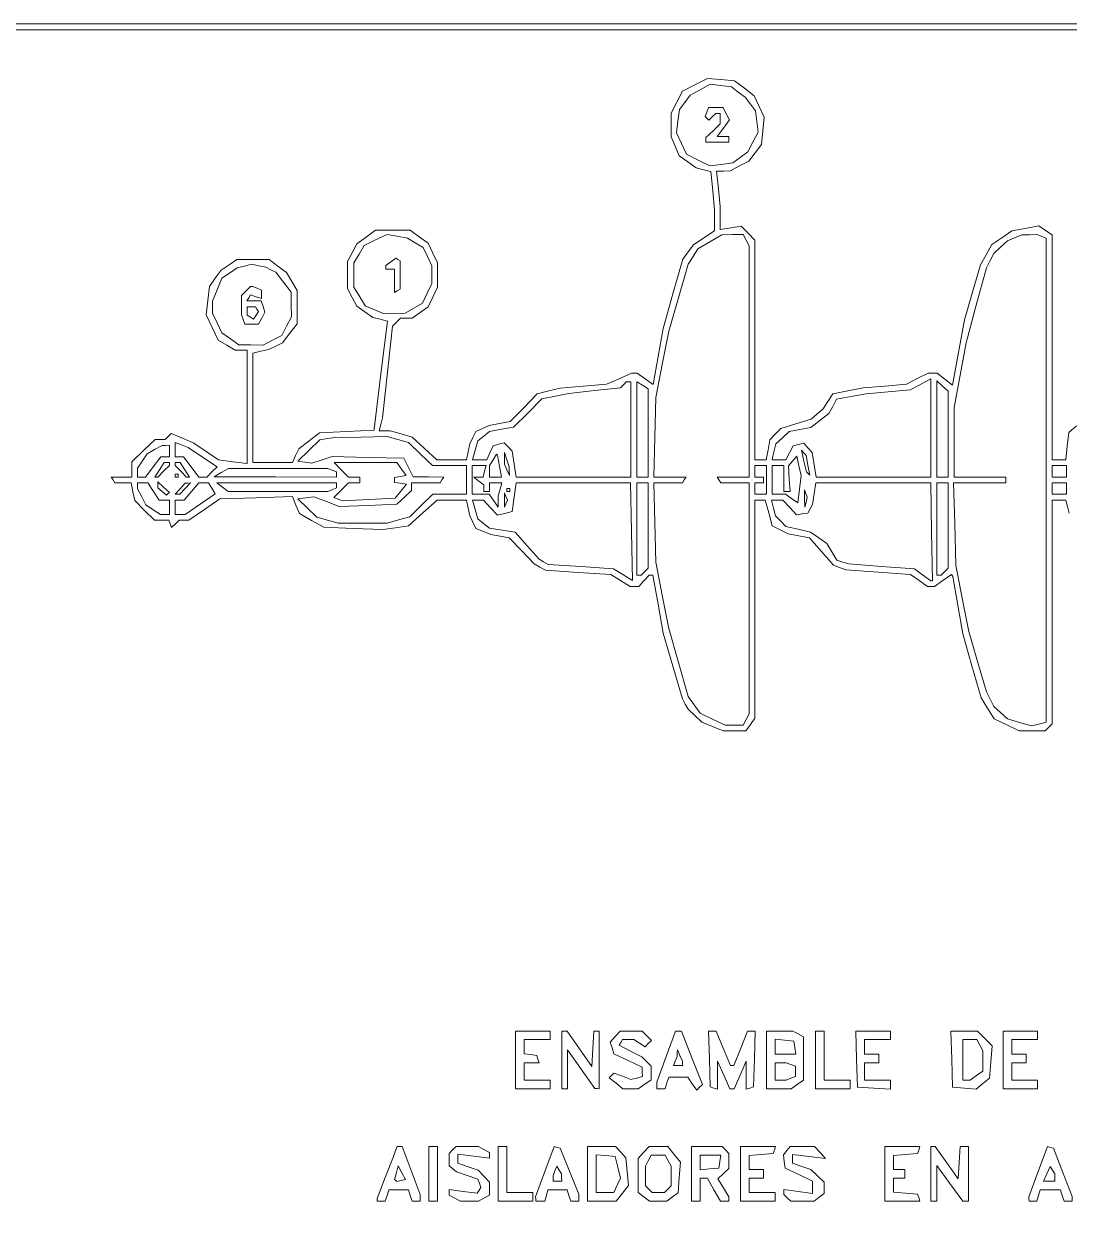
# Paper-space layout 'AN-12-DGE-067' of a CAD drawing. Header units: metres, sheet in millimetres. Extents: x 12 to 193, y 4 to 291.
# Drawn here: x 84.7 to 130.2, y 217.2 to 269.4 of the extents above; entities that cross this region are included whole.
import ezdxf

# ---------------------------------------------------------------- set-up
doc = ezdxf.new("R2010")
doc.units = ezdxf.units.M
doc.layers.add('DGE_CONTORNOS', color=7, linetype='Continuous', lineweight=0)
doc.layers.add('DGE_DATOS', color=7, linetype='Continuous', lineweight=0)

# ---------------------------------------------------------------- blocks, each defined once
blk = doc.blocks.new('LP_REF_DGE_MT_067')
at = {"layer": 'DGE_CONTORNOS'}
for points in [[(30.214, 147.409), (30.214, 25.438), (111.65, 25.438), (193.086, 25.438), (193.086, 147.409), (193.086, 269.381), (111.65, 269.381), (30.214, 269.381)], [(192.835, 176.001), (192.835, 82.873), (118.248, 82.873), (43.661, 82.873), (43.661, 176.001), (43.661, 269.129), (118.248, 269.129), (192.835, 269.129)], [(115.826, 266.416), (116.126, 266.19), (116.352, 265.89), (116.578, 265.591), (116.634, 265.129), (116.69, 264.668), (116.464, 264.237), (116.237, 263.806), (115.912, 263.568), (115.587, 263.33), (115.086, 263.262), (114.584, 263.195), (114.077, 263.454), (113.57, 263.713), (113.35, 264.176), (113.13, 264.64), (113.198, 265.146), (113.266, 265.651), (113.499, 265.964), (113.732, 266.276), (114.168, 266.516), (114.603, 266.756), (115.065, 266.699), (115.526, 266.642)], [(114.458, 265.542), (114.384, 265.348), (114.464, 265.268), (114.545, 265.187), (114.694, 265.336), (114.842, 265.485), (114.943, 265.485), (115.043, 265.485), (115.043, 265.255), (115.043, 265.026), (114.729, 264.731), (114.415, 264.435), (114.415, 264.332), (114.415, 264.228), (114.918, 264.228), (115.42, 264.228), (115.42, 264.354), (115.42, 264.479), (115.165, 264.479), (114.91, 264.479), (115.178, 264.841), (115.445, 265.203), (115.303, 265.47), (115.16, 265.736), (114.846, 265.736), (114.533, 265.736)], [(101.751, 259.855), (102.095, 259.652), (102.286, 259.25), (102.476, 258.849), (102.476, 258.463), (102.476, 258.078), (102.273, 257.653), (102.07, 257.227), (101.692, 257.003), (101.313, 256.78), (100.858, 256.768), (100.402, 256.756), (99.995, 256.925), (99.588, 257.094), (99.335, 257.502), (99.083, 257.911), (99.083, 258.442), (99.083, 258.973), (99.303, 259.356), (99.523, 259.738), (100.025, 259.974), (100.528, 260.209), (100.968, 260.133), (101.408, 260.057)], [(116.17, 259.963), (116.3, 259.72), (116.3, 254.685), (116.3, 249.649), (115.601, 249.649), (114.903, 249.649), (114.981, 249.523), (115.058, 249.398), (115.679, 249.398), (116.3, 249.398), (116.3, 244.362), (116.3, 239.327), (116.17, 239.084), (116.04, 238.841), (115.644, 238.841), (115.248, 238.841), (114.707, 239.103), (114.165, 239.365), (113.906, 239.73), (113.646, 240.094), (113.223, 241.573), (112.8, 243.051), (112.514, 244.496), (112.228, 245.942), (112.184, 247.67), (112.14, 249.398), (112.767, 249.398), (113.395, 249.398), (113.472, 249.523), (113.55, 249.649), (112.845, 249.649), (112.14, 249.649), (112.184, 251.377), (112.228, 253.105), (112.514, 254.551), (112.8, 255.996), (113.219, 257.459), (113.637, 258.922), (113.854, 259.252), (114.07, 259.583), (114.588, 259.893), (115.106, 260.204), (115.573, 260.205), (116.04, 260.206)], [(129.045, 260.13), (129.242, 260.054), (129.242, 249.513), (129.242, 238.971), (128.918, 238.889), (128.593, 238.808), (128.071, 238.962), (127.548, 239.116), (127.253, 239.387), (126.958, 239.658), (126.799, 239.972), (126.639, 240.286), (126.251, 241.606), (125.863, 242.925), (125.583, 244.371), (125.303, 245.816), (125.254, 247.607), (125.204, 249.398), (126.345, 249.398), (127.485, 249.398), (127.485, 249.523), (127.485, 249.649), (126.354, 249.649), (125.223, 249.649), (125.223, 251.163), (125.223, 252.678), (125.486, 254.085), (125.749, 255.493), (126.191, 257.127), (126.632, 258.761), (126.795, 259.075), (126.958, 259.389), (127.253, 259.664), (127.548, 259.94), (127.862, 260.065), (128.176, 260.19), (128.512, 260.198), (128.847, 260.206)], [(100.684, 259.019), (100.465, 258.859), (100.465, 258.778), (100.465, 258.698), (100.654, 258.698), (100.842, 258.698), (100.842, 258.188), (100.842, 257.678), (100.968, 257.755), (101.094, 257.833), (101.094, 258.447), (101.094, 259.06), (100.998, 259.119), (100.902, 259.178)], [(95.465, 258.679), (95.679, 258.569), (96.01, 258.136), (96.341, 257.702), (96.349, 257.163), (96.357, 256.624), (96.147, 256.218), (95.937, 255.812), (95.531, 255.602), (95.124, 255.392), (94.594, 255.4), (94.064, 255.408), (93.698, 255.668), (93.333, 255.928), (93.129, 256.358), (92.925, 256.788), (92.925, 257.049), (92.925, 257.31), (93.124, 257.808), (93.323, 258.306), (93.658, 258.533), (93.993, 258.761), (94.307, 258.837), (94.621, 258.913), (94.936, 258.851), (95.25, 258.789)], [(94.379, 257.746), (94.182, 257.549), (94.182, 257.128), (94.182, 256.708), (94.258, 256.509), (94.334, 256.31), (94.63, 256.31), (94.927, 256.31), (95.064, 256.566), (95.201, 256.822), (95.123, 257.069), (95.044, 257.316), (94.731, 257.316), (94.418, 257.316), (94.499, 257.446), (94.58, 257.577), (94.821, 257.501), (95.061, 257.424), (95.061, 257.608), (95.061, 257.791), (94.863, 257.868), (94.664, 257.944), (94.62, 257.944), (94.577, 257.944)], [(94.857, 256.964), (94.919, 256.864), (94.816, 256.696), (94.712, 256.529), (94.573, 256.616), (94.433, 256.702), (94.433, 256.883), (94.433, 257.064), (94.614, 257.064), (94.795, 257.064)], [(124.217, 251.786), (124.217, 249.649), (121.715, 249.649), (119.213, 249.649), (119.125, 250.183), (119.038, 250.717), (118.856, 250.924), (118.674, 251.13), (118.445, 251.07), (118.216, 251.01), (118.054, 250.707), (117.891, 250.403), (117.596, 250.403), (117.301, 250.403), (117.378, 250.749), (117.456, 251.094), (117.746, 251.361), (118.036, 251.628), (118.509, 251.716), (118.981, 251.805), (119.378, 252.107), (119.774, 252.41), (119.941, 252.721), (120.107, 253.032), (120.749, 253.155), (121.39, 253.278), (122.351, 253.358), (123.312, 253.439), (123.733, 253.665), (124.155, 253.891), (124.186, 253.907), (124.217, 253.922)], [(124.972, 251.515), (124.972, 249.649), (124.72, 249.649), (124.469, 249.649), (124.469, 251.742), (124.469, 253.835), (124.72, 253.608), (124.972, 253.381)], [(111.147, 251.723), (111.147, 249.649), (108.648, 249.649), (106.149, 249.649), (106.065, 250.213), (105.98, 250.777), (105.801, 250.956), (105.622, 251.135), (105.384, 251.073), (105.146, 251.01), (105.008, 250.707), (104.869, 250.403), (104.561, 250.403), (104.253, 250.403), (104.368, 250.812), (104.483, 251.22), (104.737, 251.429), (104.99, 251.638), (105.513, 251.726), (106.036, 251.815), (106.654, 252.433), (107.273, 253.052), (107.859, 253.166), (108.446, 253.28), (109.568, 253.41), (110.69, 253.54), (110.818, 253.668), (110.946, 253.797), (111.047, 253.797), (111.147, 253.797)], [(111.902, 251.567), (111.902, 249.649), (111.65, 249.649), (111.399, 249.649), (111.399, 251.724), (111.399, 253.799), (111.65, 253.642), (111.902, 253.485)], [(100.994, 251.278), (101.459, 251.149), (101.978, 250.65), (102.497, 250.152), (103.24, 250.152), (103.984, 250.152), (103.984, 249.523), (103.984, 248.895), (103.25, 248.895), (102.516, 248.895), (102.015, 248.404), (101.515, 247.914), (101.022, 247.777), (100.528, 247.64), (99.46, 247.64), (98.392, 247.64), (97.93, 247.768), (97.469, 247.896), (97.051, 248.3), (96.632, 248.705), (96.982, 248.746), (97.332, 248.787), (97.887, 248.575), (98.443, 248.363), (99.7, 248.413), (100.957, 248.464), (101.277, 248.764), (101.596, 249.065), (101.596, 249.231), (101.596, 249.398), (102.217, 249.398), (102.838, 249.398), (102.916, 249.523), (102.994, 249.649), (102.326, 249.652), (101.659, 249.655), (101.459, 250.06), (101.26, 250.466), (99.7, 250.504), (98.14, 250.542), (97.694, 250.398), (97.247, 250.254), (96.944, 250.297), (96.641, 250.34), (97.12, 250.804), (97.599, 251.269), (97.932, 251.32), (98.266, 251.371), (99.397, 251.389), (100.528, 251.407)], [(91.04, 250.78), (91.04, 250.529), (90.858, 250.529), (90.676, 250.529), (90.34, 250.089), (90.005, 249.649), (89.831, 249.649), (89.657, 249.649), (89.657, 249.842), (89.657, 250.035), (89.864, 250.35), (90.07, 250.665), (90.398, 250.843), (90.726, 251.022), (90.883, 251.027), (91.04, 251.032)], [(92.49, 250.512), (93.123, 250.089), (92.898, 249.869), (92.674, 249.649), (92.5, 249.649), (92.326, 249.649), (91.991, 250.089), (91.655, 250.529), (91.473, 250.529), (91.291, 250.529), (91.291, 250.84), (91.291, 251.151), (91.574, 251.043), (91.857, 250.935)], [(105.848, 249.9), (105.852, 249.712), (105.744, 249.963), (105.636, 250.215), (105.639, 250.466), (105.643, 250.717), (105.744, 250.403), (105.844, 250.089)], [(118.861, 250.161), (118.942, 249.73), (118.867, 249.805), (118.792, 249.881), (118.687, 250.346), (118.582, 250.811), (118.681, 250.701), (118.78, 250.592)], [(91.04, 250.215), (91.04, 250.152), (90.788, 249.9), (90.537, 249.649), (90.471, 249.649), (90.406, 249.649), (90.611, 249.963), (90.817, 250.278), (90.929, 250.278), (91.04, 250.278)], [(91.719, 249.963), (91.925, 249.649), (91.86, 249.649), (91.794, 249.649), (91.542, 249.9), (91.291, 250.152), (91.291, 250.215), (91.291, 250.278), (91.402, 250.278), (91.514, 250.278)], [(101.153, 249.995), (101.352, 249.712), (101.097, 249.672), (100.842, 249.632), (100.842, 249.523), (100.842, 249.415), (101.109, 249.375), (101.376, 249.335), (101.127, 249.029), (100.878, 248.723), (99.733, 248.668), (98.589, 248.613), (98.397, 248.687), (98.206, 248.761), (98.524, 249.079), (98.843, 249.398), (99.089, 249.398), (99.334, 249.398), (99.334, 249.523), (99.334, 249.649), (99.089, 249.649), (98.843, 249.649), (98.529, 249.963), (98.215, 250.278), (99.584, 250.278), (100.954, 250.278)], [(105.418, 250.12), (105.504, 249.649), (105.247, 249.649), (104.99, 249.649), (104.99, 249.902), (104.99, 250.155), (105.142, 250.399), (105.294, 250.643), (105.314, 250.617), (105.333, 250.592)], [(118.487, 249.116), (118.413, 248.52), (118.146, 248.708), (117.878, 248.895), (117.592, 248.895), (117.305, 248.895), (117.305, 249.523), (117.305, 250.152), (117.557, 250.152), (117.808, 250.152), (117.808, 249.586), (117.808, 249.021), (117.943, 249.021), (118.078, 249.021), (118.044, 249.575), (118.01, 250.13), (118.19, 250.346), (118.369, 250.562), (118.465, 250.137), (118.56, 249.712)], [(91.417, 249.712), (91.417, 249.649), (91.354, 249.649), (91.291, 249.649), (91.291, 249.712), (91.291, 249.775), (91.354, 249.775), (91.417, 249.775)], [(98.13, 249.95), (98.329, 249.874), (98.329, 249.761), (98.329, 249.649), (95.658, 249.654), (92.988, 249.658), (93.302, 249.838), (93.616, 250.017), (95.774, 250.022), (97.931, 250.026)], [(104.775, 249.9), (104.709, 249.649), (104.504, 249.645), (104.298, 249.641), (104.518, 249.474), (104.738, 249.307), (104.738, 249.164), (104.738, 249.021), (104.864, 249.021), (104.99, 249.021), (104.99, 249.209), (104.99, 249.398), (105.256, 249.398), (105.522, 249.398), (105.446, 249.115), (105.37, 248.832), (105.368, 248.584), (105.367, 248.336), (105.171, 248.616), (104.975, 248.895), (104.605, 248.895), (104.235, 248.895), (104.235, 249.523), (104.235, 250.152), (104.538, 250.152), (104.84, 250.152)], [(117.054, 249.523), (117.054, 248.895), (116.803, 248.895), (116.551, 248.895), (116.551, 249.146), (116.551, 249.398), (116.74, 249.398), (116.928, 249.398), (116.928, 249.523), (116.928, 249.649), (116.74, 249.649), (116.551, 249.649), (116.551, 249.9), (116.551, 250.152), (116.803, 250.152), (117.054, 250.152)], [(130.124, 249.9), (130.124, 249.649), (129.81, 249.649), (129.496, 249.649), (129.496, 249.9), (129.496, 250.152), (129.81, 250.152), (130.124, 250.152)], [(90.349, 249.021), (90.6, 248.644), (90.82, 248.644), (91.04, 248.644), (91.04, 248.329), (91.04, 248.015), (90.847, 248.015), (90.654, 248.015), (90.338, 248.222), (90.022, 248.43), (89.839, 248.782), (89.657, 249.134), (89.657, 249.266), (89.657, 249.398), (89.877, 249.397), (90.097, 249.397)], [(90.981, 248.92), (90.92, 248.859), (90.729, 249.018), (90.537, 249.177), (90.537, 249.307), (90.537, 249.437), (90.789, 249.209), (91.041, 248.98)], [(91.731, 249.146), (91.504, 248.895), (91.397, 248.895), (91.291, 248.895), (91.511, 249.136), (91.731, 249.377), (91.845, 249.387), (91.958, 249.398)], [(92.889, 249.158), (93.039, 248.917), (92.384, 248.466), (91.729, 248.015), (91.51, 248.015), (91.291, 248.015), (91.291, 248.329), (91.291, 248.644), (91.488, 248.644), (91.684, 248.644), (92.002, 249.021), (92.319, 249.398), (92.529, 249.398), (92.739, 249.398)], [(98.329, 249.286), (98.329, 249.173), (98.13, 249.097), (97.931, 249.021), (95.766, 249.021), (93.601, 249.021), (93.357, 249.205), (93.113, 249.39), (95.721, 249.394), (98.329, 249.398)], [(111.173, 247.27), (111.21, 245.143), (110.801, 245.396), (110.392, 245.649), (108.967, 245.747), (107.542, 245.844), (107.345, 245.956), (107.148, 246.067), (106.63, 246.657), (106.112, 247.247), (105.546, 247.332), (104.98, 247.417), (104.732, 247.622), (104.483, 247.827), (104.368, 248.235), (104.253, 248.644), (104.49, 248.644), (104.728, 248.644), (105.035, 248.313), (105.342, 247.982), (105.656, 248.061), (105.971, 248.14), (106.058, 248.769), (106.144, 249.398), (108.64, 249.398), (111.136, 249.398)], [(105.869, 249.084), (105.869, 249.021), (105.806, 249.021), (105.744, 249.021), (105.744, 249.084), (105.744, 249.146), (105.806, 249.146), (105.869, 249.146)], [(111.902, 247.538), (111.902, 245.678), (111.751, 245.527), (111.6, 245.376), (111.499, 245.376), (111.399, 245.376), (111.399, 247.387), (111.399, 249.398), (111.65, 249.398), (111.902, 249.398)], [(124.243, 247.261), (124.28, 245.124), (124.244, 245.125), (124.207, 245.125), (123.855, 245.385), (123.502, 245.646), (122.069, 245.755), (120.636, 245.864), (120.375, 245.943), (120.114, 246.022), (119.9, 246.384), (119.686, 246.746), (119.332, 246.999), (118.977, 247.251), (118.437, 247.373), (117.896, 247.494), (117.672, 247.723), (117.447, 247.952), (117.363, 248.298), (117.278, 248.644), (117.521, 248.644), (117.764, 248.644), (118.064, 248.324), (118.364, 248.005), (118.608, 248.041), (118.851, 248.078), (118.951, 248.267), (119.051, 248.455), (119.127, 248.926), (119.202, 249.398), (121.704, 249.398), (124.206, 249.398)], [(124.972, 247.538), (124.972, 245.678), (124.821, 245.527), (124.67, 245.376), (124.569, 245.376), (124.469, 245.376), (124.469, 247.387), (124.469, 249.398), (124.72, 249.398), (124.972, 249.398)], [(130.124, 249.146), (130.124, 248.895), (129.81, 248.895), (129.496, 248.895), (129.496, 249.146), (129.496, 249.398), (129.81, 249.398), (130.124, 249.398)], [(105.701, 248.487), (105.638, 248.329), (105.638, 248.644), (105.638, 248.958), (105.701, 248.801), (105.764, 248.644)], [(118.775, 248.552), (118.717, 248.329), (118.712, 248.707), (118.708, 249.084), (118.77, 248.929), (118.833, 248.774)], [(106.121, 224.262), (106.121, 223.005), (106.875, 223.005), (107.629, 223.005), (107.629, 223.194), (107.629, 223.382), (107.063, 223.382), (106.498, 223.382), (106.498, 223.759), (106.498, 224.136), (106.822, 224.136), (107.147, 224.136), (107.095, 224.293), (107.043, 224.45), (106.771, 224.491), (106.498, 224.531), (106.498, 224.836), (106.498, 225.142), (107.063, 225.142), (107.629, 225.142), (107.629, 225.33), (107.629, 225.519), (106.875, 225.519), (106.121, 225.519)], [(108.131, 224.262), (108.131, 223.005), (108.257, 223.005), (108.383, 223.005), (108.383, 223.853), (108.383, 224.7), (108.98, 223.855), (109.577, 223.011), (109.671, 223.008), (109.765, 223.005), (109.765, 224.262), (109.765, 225.519), (109.645, 225.519), (109.526, 225.519), (109.488, 224.744), (109.451, 223.97), (108.909, 224.744), (108.367, 225.519), (108.249, 225.519), (108.131, 225.519)], [(110.464, 225.276), (110.245, 225.034), (110.326, 224.78), (110.406, 224.526), (111.023, 224.237), (111.64, 223.948), (111.645, 223.742), (111.65, 223.537), (111.398, 223.471), (111.145, 223.405), (110.774, 223.545), (110.403, 223.685), (110.304, 223.586), (110.205, 223.486), (110.502, 223.246), (110.798, 223.005), (111.133, 223.005), (111.469, 223.005), (111.748, 223.201), (112.027, 223.396), (112.027, 223.695), (112.027, 223.993), (111.826, 224.194), (111.624, 224.396), (111.13, 224.648), (110.636, 224.9), (110.711, 225.021), (110.785, 225.142), (111.031, 225.142), (111.277, 225.142), (111.523, 224.988), (111.77, 224.834), (111.906, 224.971), (112.043, 225.108), (111.838, 225.313), (111.632, 225.519), (111.158, 225.519), (110.684, 225.519)], [(112.682, 224.404), (112.279, 223.289), (112.279, 223.147), (112.279, 223.005), (112.459, 223.005), (112.639, 223.005), (112.718, 223.257), (112.798, 223.508), (113.214, 223.508), (113.63, 223.508), (113.822, 223.225), (114.014, 222.942), (114.139, 223.068), (114.265, 223.194), (113.806, 224.356), (113.347, 225.518), (113.216, 225.518), (113.085, 225.519)], [(114.568, 224.304), (114.603, 223.088), (114.761, 223.036), (114.918, 222.984), (114.922, 223.592), (114.926, 224.199), (115.189, 223.602), (115.452, 223.005), (115.546, 223.005), (115.64, 223.005), (115.903, 223.602), (116.166, 224.199), (116.17, 223.592), (116.174, 222.984), (116.332, 223.036), (116.489, 223.088), (116.525, 224.304), (116.561, 225.519), (116.397, 225.519), (116.233, 225.519), (115.933, 224.765), (115.634, 224.011), (115.559, 224.011), (115.483, 224.012), (115.169, 224.765), (114.855, 225.518), (114.693, 225.518), (114.532, 225.519)], [(117.054, 224.262), (117.054, 223.005), (117.592, 223.005), (118.129, 223.005), (118.396, 223.192), (118.663, 223.379), (118.667, 224.323), (118.671, 225.268), (118.436, 225.393), (118.202, 225.519), (117.628, 225.519), (117.054, 225.519)], [(118.288, 224.796), (118.328, 224.513), (117.88, 224.513), (117.431, 224.513), (117.431, 224.835), (117.431, 225.158), (117.84, 225.118), (118.248, 225.079)], [(119.191, 224.262), (119.191, 223.005), (119.945, 223.005), (120.699, 223.005), (120.699, 223.194), (120.699, 223.382), (120.133, 223.382), (119.568, 223.382), (119.568, 224.45), (119.568, 225.519), (119.379, 225.519), (119.191, 225.519)], [(120.977, 224.293), (121.013, 223.068), (121.735, 223.03), (122.458, 222.993), (122.458, 223.187), (122.458, 223.382), (121.893, 223.382), (121.327, 223.382), (121.327, 223.759), (121.327, 224.136), (121.641, 224.136), (121.955, 224.136), (121.955, 224.325), (121.955, 224.513), (121.641, 224.513), (121.327, 224.513), (121.327, 224.828), (121.327, 225.142), (121.893, 225.142), (122.458, 225.142), (122.458, 225.33), (122.458, 225.519), (121.699, 225.519), (120.941, 225.519)], [(125.124, 224.293), (125.16, 223.068), (125.673, 223.03), (126.185, 222.993), (126.477, 223.229), (126.77, 223.466), (126.828, 224.169), (126.886, 224.872), (126.563, 225.195), (126.24, 225.519), (125.664, 225.519), (125.088, 225.519)], [(126.35, 224.899), (126.48, 224.656), (126.48, 224.215), (126.48, 223.773), (126.2, 223.578), (125.921, 223.382), (125.76, 223.382), (125.6, 223.382), (125.6, 224.262), (125.6, 225.142), (125.91, 225.142), (126.219, 225.142)], [(127.359, 224.262), (127.359, 223.005), (128.113, 223.005), (128.867, 223.005), (128.867, 223.194), (128.867, 223.382), (128.302, 223.382), (127.736, 223.382), (127.736, 223.759), (127.736, 224.136), (128.051, 224.136), (128.365, 224.136), (128.365, 224.325), (128.365, 224.513), (128.051, 224.513), (127.736, 224.513), (127.736, 224.828), (127.736, 225.142), (128.302, 225.142), (128.867, 225.142), (128.867, 225.33), (128.867, 225.519), (128.113, 225.519), (127.359, 225.519)], [(113.401, 224.105), (113.41, 224.011), (113.208, 224.011), (113.006, 224.011), (113.082, 224.209), (113.158, 224.408), (113.167, 224.555), (113.176, 224.702), (113.284, 224.45), (113.392, 224.199)], [(118.112, 224.06), (118.311, 223.984), (118.311, 223.759), (118.311, 223.535), (118.112, 223.458), (117.913, 223.382), (117.672, 223.382), (117.431, 223.382), (117.431, 223.759), (117.431, 224.136), (117.672, 224.136), (117.913, 224.136)], [(100.882, 220.272), (100.803, 220.052), (100.446, 219.137), (100.088, 218.223), (100.088, 218.163), (100.088, 218.104), (100.268, 218.104), (100.448, 218.104), (100.528, 218.355), (100.608, 218.606), (101.031, 218.606), (101.454, 218.606), (101.533, 218.355), (101.613, 218.104), (101.793, 218.104), (101.973, 218.104), (101.973, 218.254), (101.973, 218.405), (101.58, 219.448), (101.186, 220.492), (101.073, 220.492), (100.96, 220.492)], [(102.35, 219.298), (102.35, 218.104), (102.539, 218.104), (102.727, 218.104), (102.727, 219.298), (102.727, 220.492), (102.539, 220.492), (102.35, 220.492)], [(103.381, 220.341), (103.23, 220.19), (103.23, 219.916), (103.23, 219.643), (103.387, 219.517), (103.544, 219.392), (104.011, 219.227), (104.478, 219.062), (104.546, 218.886), (104.613, 218.709), (104.534, 218.581), (104.455, 218.453), (103.842, 218.534), (103.23, 218.615), (103.23, 218.489), (103.23, 218.364), (103.473, 218.234), (103.716, 218.104), (104.11, 218.104), (104.503, 218.104), (104.746, 218.234), (104.99, 218.364), (104.99, 218.65), (104.99, 218.936), (104.744, 219.199), (104.499, 219.463), (104.053, 219.61), (103.607, 219.757), (103.607, 219.953), (103.607, 220.149), (104.298, 220.068), (104.99, 219.987), (104.99, 220.109), (104.99, 220.231), (104.746, 220.361), (104.503, 220.492), (104.018, 220.492), (103.532, 220.492)], [(105.367, 219.298), (105.367, 218.104), (106.121, 218.104), (106.875, 218.104), (106.875, 218.292), (106.875, 218.481), (106.309, 218.481), (105.744, 218.481), (105.744, 219.486), (105.744, 220.492), (105.555, 220.492), (105.367, 220.492)], [(107.404, 219.393), (106.998, 218.292), (106.999, 218.198), (107, 218.104), (107.201, 218.104), (107.401, 218.104), (107.467, 218.355), (107.532, 218.606), (107.949, 218.606), (108.366, 218.606), (108.446, 218.355), (108.525, 218.104), (108.705, 218.104), (108.885, 218.104), (108.879, 218.261), (108.874, 218.418), (108.468, 219.414), (108.061, 220.41), (107.936, 220.452), (107.811, 220.494)], [(109.262, 219.298), (109.262, 218.104), (109.882, 218.104), (110.501, 218.104), (110.774, 218.449), (111.047, 218.795), (110.99, 219.393), (110.933, 219.991), (110.706, 220.241), (110.48, 220.492), (109.871, 220.492), (109.262, 220.492)], [(111.701, 220.227), (111.462, 219.962), (111.466, 219.223), (111.47, 218.485), (111.717, 218.298), (111.964, 218.112), (112.341, 218.112), (112.718, 218.112), (112.959, 218.294), (113.2, 218.476), (113.254, 219.138), (113.309, 219.8), (113.036, 220.146), (112.763, 220.492), (112.352, 220.492), (111.94, 220.492)], [(113.787, 219.298), (113.787, 218.104), (113.975, 218.104), (114.164, 218.104), (114.164, 218.606), (114.164, 219.109), (114.321, 219.108), (114.478, 219.107), (114.764, 218.605), (115.051, 218.104), (115.236, 218.104), (115.42, 218.104), (115.42, 218.198), (115.419, 218.292), (115.177, 218.689), (114.935, 219.086), (115.178, 219.306), (115.42, 219.525), (115.42, 219.858), (115.42, 220.19), (115.27, 220.341), (115.119, 220.492), (114.453, 220.492), (113.787, 220.492)], [(115.923, 219.298), (115.923, 218.104), (116.677, 218.104), (117.431, 218.104), (117.431, 218.292), (117.431, 218.481), (116.866, 218.481), (116.3, 218.481), (116.3, 218.795), (116.3, 219.109), (116.614, 219.109), (116.928, 219.109), (116.928, 219.298), (116.928, 219.486), (116.614, 219.486), (116.3, 219.486), (116.3, 219.793), (116.3, 220.1), (116.824, 220.139), (117.349, 220.177), (117.4, 220.334), (117.452, 220.492), (116.688, 220.492), (115.923, 220.492)], [(117.94, 220.31), (117.789, 220.128), (117.83, 219.839), (117.871, 219.549), (118.468, 219.264), (119.065, 218.979), (119.065, 218.713), (119.065, 218.448), (118.437, 218.532), (117.808, 218.615), (117.808, 218.51), (117.808, 218.405), (117.959, 218.254), (118.11, 218.104), (118.619, 218.108), (119.128, 218.112), (119.348, 218.279), (119.568, 218.446), (119.568, 218.693), (119.568, 218.94), (119.279, 219.21), (118.991, 219.481), (118.588, 219.622), (118.185, 219.762), (118.185, 219.953), (118.185, 220.144), (118.908, 220.053), (119.63, 219.963), (119.391, 220.227), (119.152, 220.492), (118.621, 220.492), (118.09, 220.492)], [(122.207, 219.298), (122.207, 218.104), (122.971, 218.104), (123.736, 218.104), (123.684, 218.261), (123.632, 218.418), (123.108, 218.457), (122.584, 218.495), (122.584, 218.802), (122.584, 219.109), (122.835, 219.109), (123.086, 219.109), (123.086, 219.298), (123.086, 219.486), (122.835, 219.486), (122.584, 219.486), (122.584, 219.793), (122.584, 220.1), (123.108, 220.139), (123.632, 220.177), (123.684, 220.334), (123.736, 220.492), (122.971, 220.492), (122.207, 220.492)], [(124.217, 219.298), (124.217, 218.104), (124.343, 218.104), (124.469, 218.104), (124.469, 218.883), (124.469, 219.662), (125.036, 218.883), (125.603, 218.104), (125.727, 218.104), (125.851, 218.104), (125.851, 219.298), (125.851, 220.492), (125.669, 220.492), (125.487, 220.492), (125.449, 219.786), (125.411, 219.08), (124.909, 219.783), (124.406, 220.486), (124.312, 220.489), (124.217, 220.492)], [(128.895, 219.393), (128.488, 218.292), (128.489, 218.198), (128.49, 218.104), (128.664, 218.104), (128.838, 218.104), (128.904, 218.355), (128.97, 218.606), (129.413, 218.606), (129.856, 218.606), (129.936, 218.355), (130.015, 218.104), (130.195, 218.104), (130.375, 218.104), (130.375, 218.205), (130.375, 218.306), (129.966, 219.357), (129.556, 220.409), (129.429, 220.451), (129.301, 220.494)], [(110.572, 219.583), (110.688, 219.115), (110.543, 218.798), (110.399, 218.481), (110.019, 218.481), (109.639, 218.481), (109.639, 219.306), (109.639, 220.13), (110.048, 220.091), (110.456, 220.052)], [(112.777, 219.871), (112.907, 219.628), (112.907, 219.205), (112.907, 218.782), (112.756, 218.632), (112.605, 218.481), (112.341, 218.481), (112.077, 218.481), (111.927, 218.632), (111.776, 218.782), (111.776, 219.205), (111.776, 219.628), (111.906, 219.871), (112.036, 220.115), (112.341, 220.115), (112.647, 220.115)], [(115.021, 219.832), (114.981, 219.549), (114.572, 219.51), (114.164, 219.47), (114.164, 219.792), (114.164, 220.115), (114.612, 220.115), (115.061, 220.115)], [(101.138, 219.004), (100.948, 218.961), (100.9, 219.009), (100.852, 219.057), (100.929, 219.35), (101.005, 219.643), (101.166, 219.345), (101.327, 219.046)], [(108.129, 219.141), (108.131, 218.983), (107.943, 218.983), (107.754, 218.983), (107.754, 219.099), (107.754, 219.214), (107.835, 219.424), (107.915, 219.633), (108.021, 219.465), (108.127, 219.298)], [(129.62, 219.141), (129.621, 218.983), (129.373, 218.983), (129.124, 218.983), (129.269, 219.301), (129.414, 219.619), (129.516, 219.458), (129.618, 219.298)]]:
    blk.add_lwpolyline(points, close=True, dxfattribs=at)
blk.add_lwpolyline([(130.559, 251.876), (130.225, 251.589), (130.158, 250.996), (130.091, 250.403), (129.794, 250.403), (129.496, 250.403), (129.496, 255.302), (129.496, 260.2), (129.203, 260.392), (128.911, 260.584), (128.324, 260.474), (127.736, 260.364), (127.303, 260.067), (126.87, 259.771), (126.626, 259.329), (126.383, 258.887), (126.031, 257.693), (125.679, 256.499), (125.416, 255.076), (125.154, 253.653), (124.823, 253.913), (124.492, 254.174), (124.296, 254.174), (124.1, 254.174), (123.624, 253.933), (123.149, 253.692), (122.207, 253.612), (121.264, 253.531), (120.601, 253.403), (119.938, 253.275), (119.721, 252.939), (119.505, 252.603), (119.253, 252.384), (119.002, 252.165), (118.338, 251.965), (117.673, 251.765), (117.438, 251.513), (117.204, 251.261), (117.123, 250.832), (117.043, 250.403), (116.797, 250.403), (116.551, 250.403), (116.551, 255.185), (116.551, 259.966), (116.249, 260.269), (115.946, 260.571), (115.495, 260.498), (115.043, 260.425), (115.043, 260.925), (115.043, 261.426), (114.963, 262.199), (114.882, 262.971), (115.183, 262.976), (115.483, 262.982), (115.882, 263.196), (116.28, 263.411), (116.561, 263.77), (116.842, 264.129), (116.9, 264.726), (116.957, 265.324), (116.737, 265.788), (116.516, 266.253), (116.089, 266.579), (115.661, 266.905), (115.069, 266.956), (114.478, 267.007), (113.938, 266.733), (113.399, 266.458), (113.153, 265.977), (112.907, 265.495), (112.907, 264.983), (112.907, 264.471), (113.081, 264.054), (113.255, 263.637), (113.623, 263.375), (113.99, 263.114), (114.311, 263.033), (114.632, 262.953), (114.711, 262.113), (114.79, 261.274), (114.791, 260.824), (114.792, 260.374), (114.331, 260.07), (113.869, 259.766), (113.64, 259.452), (113.41, 259.138), (112.978, 257.63), (112.547, 256.122), (112.33, 254.902), (112.114, 253.681), (111.768, 253.928), (111.423, 254.174), (111.301, 254.174), (111.179, 254.174), (110.629, 253.93), (110.079, 253.687), (109.074, 253.604), (108.068, 253.521), (107.568, 253.395), (107.067, 253.268), (106.477, 252.668), (105.886, 252.068), (105.427, 251.982), (104.967, 251.896), (104.678, 251.764), (104.389, 251.632), (104.259, 251.363), (104.129, 251.094), (104.054, 250.749), (103.979, 250.403), (103.336, 250.403), (102.693, 250.403), (102.158, 250.896), (101.623, 251.39), (101.138, 251.524), (100.654, 251.659), (100.42, 251.659), (100.187, 251.66), (100.254, 251.943), (100.321, 252.226), (100.544, 254.221), (100.767, 256.217), (100.939, 256.389), (101.112, 256.561), (101.366, 256.561), (101.62, 256.561), (101.97, 256.81), (102.319, 257.059), (102.523, 257.489), (102.727, 257.919), (102.727, 258.447), (102.727, 258.974), (102.523, 259.404), (102.319, 259.834), (101.926, 260.114), (101.533, 260.394), (100.779, 260.394), (100.025, 260.394), (99.615, 260.102), (99.205, 259.809), (99.004, 259.42), (98.803, 259.031), (98.803, 258.447), (98.803, 257.862), (99.004, 257.473), (99.205, 257.084), (99.552, 256.841), (99.9, 256.598), (100.222, 256.52), (100.545, 256.443), (100.26, 254.146), (99.976, 251.849), (99.969, 251.771), (99.963, 251.694), (98.772, 251.632), (97.582, 251.57), (97.13, 251.225), (96.678, 250.88), (96.541, 250.579), (96.403, 250.278), (95.544, 250.278), (94.684, 250.278), (94.684, 252.663), (94.684, 255.049), (95.03, 255.124), (95.376, 255.199), (95.675, 255.345), (95.974, 255.491), (96.293, 255.908), (96.611, 256.326), (96.611, 257.049), (96.611, 257.771), (96.379, 258.165), (96.146, 258.56), (95.769, 258.838), (95.392, 259.117), (94.689, 259.117), (93.985, 259.117), (93.64, 258.891), (93.295, 258.665), (93.042, 258.309), (92.788, 257.953), (92.715, 257.33), (92.641, 256.708), (92.906, 256.161), (93.171, 255.613), (93.539, 255.396), (93.906, 255.179), (94.17, 255.179), (94.433, 255.179), (94.433, 252.711), (94.433, 250.243), (93.804, 250.317), (93.176, 250.391), (92.639, 250.761), (92.102, 251.13), (91.612, 251.335), (91.121, 251.54), (90.992, 251.412), (90.864, 251.283), (90.643, 251.283), (90.422, 251.283), (89.914, 250.8), (89.406, 250.316), (89.406, 249.983), (89.406, 249.649), (88.959, 249.649), (88.511, 249.649), (88.589, 249.523), (88.667, 249.398), (89.021, 249.398), (89.375, 249.398), (89.452, 249.009), (89.53, 248.62), (89.958, 248.192), (90.386, 247.764), (90.703, 247.764), (91.019, 247.764), (91.076, 247.607), (91.134, 247.45), (91.301, 247.607), (91.467, 247.764), (91.679, 247.764), (91.891, 247.764), (92.565, 248.234), (93.239, 248.704), (94.821, 248.749), (96.403, 248.794), (96.557, 248.423), (96.71, 248.053), (97.237, 247.755), (97.763, 247.457), (99.052, 247.408), (100.34, 247.358), (100.899, 247.442), (101.459, 247.526), (102.08, 248.085), (102.701, 248.644), (103.34, 248.644), (103.979, 248.644), (104.054, 248.298), (104.129, 247.952), (104.262, 247.678), (104.395, 247.403), (104.724, 247.277), (105.052, 247.151), (105.447, 247.074), (105.842, 246.996), (106.39, 246.431), (106.937, 245.866), (107.182, 245.729), (107.426, 245.592), (108.846, 245.495), (110.266, 245.397), (110.69, 245.135), (111.114, 244.873), (111.3, 244.873), (111.486, 244.873), (111.713, 245.125), (111.94, 245.376), (112.025, 245.376), (112.109, 245.376), (112.33, 244.111), (112.552, 242.846), (112.973, 241.416), (113.394, 239.985), (113.516, 239.758), (113.638, 239.532), (113.934, 239.255), (114.23, 238.978), (114.695, 238.784), (115.161, 238.589), (115.661, 238.589), (116.16, 238.589), (116.356, 238.869), (116.551, 239.148), (116.551, 243.896), (116.551, 248.644), (116.777, 248.644), (117.002, 248.644), (117.152, 248.082), (117.302, 247.521), (117.65, 247.345), (117.997, 247.169), (118.461, 247.085), (118.926, 247.001), (119.446, 246.408), (119.967, 245.816), (120.239, 245.709), (120.51, 245.601), (121.921, 245.5), (123.331, 245.398), (123.7, 245.136), (124.068, 244.873), (124.217, 244.873), (124.367, 244.873), (124.739, 245.138), (125.112, 245.403), (125.145, 245.358), (125.178, 245.313), (125.393, 244.065), (125.609, 242.817), (126.005, 241.426), (126.402, 240.035), (126.684, 239.578), (126.966, 239.122), (127.517, 238.856), (128.067, 238.589), (128.631, 238.589), (129.194, 238.589), (129.345, 238.74), (129.496, 238.891), (129.496, 243.767), (129.496, 248.644), (129.795, 248.644), (130.095, 248.644), (130.171, 248.361), (130.246, 248.078)], dxfattribs=at)

psp = doc.layouts.new('AN-12-DGE-067')

# ---------------------------------------------------------------- block references
at = {"layer": 'DGE_DATOS'}
psp.add_blockref('LP_REF_DGE_MT_067', (0, 0), dxfattribs=at)

doc.saveas('drawing.dxf')
